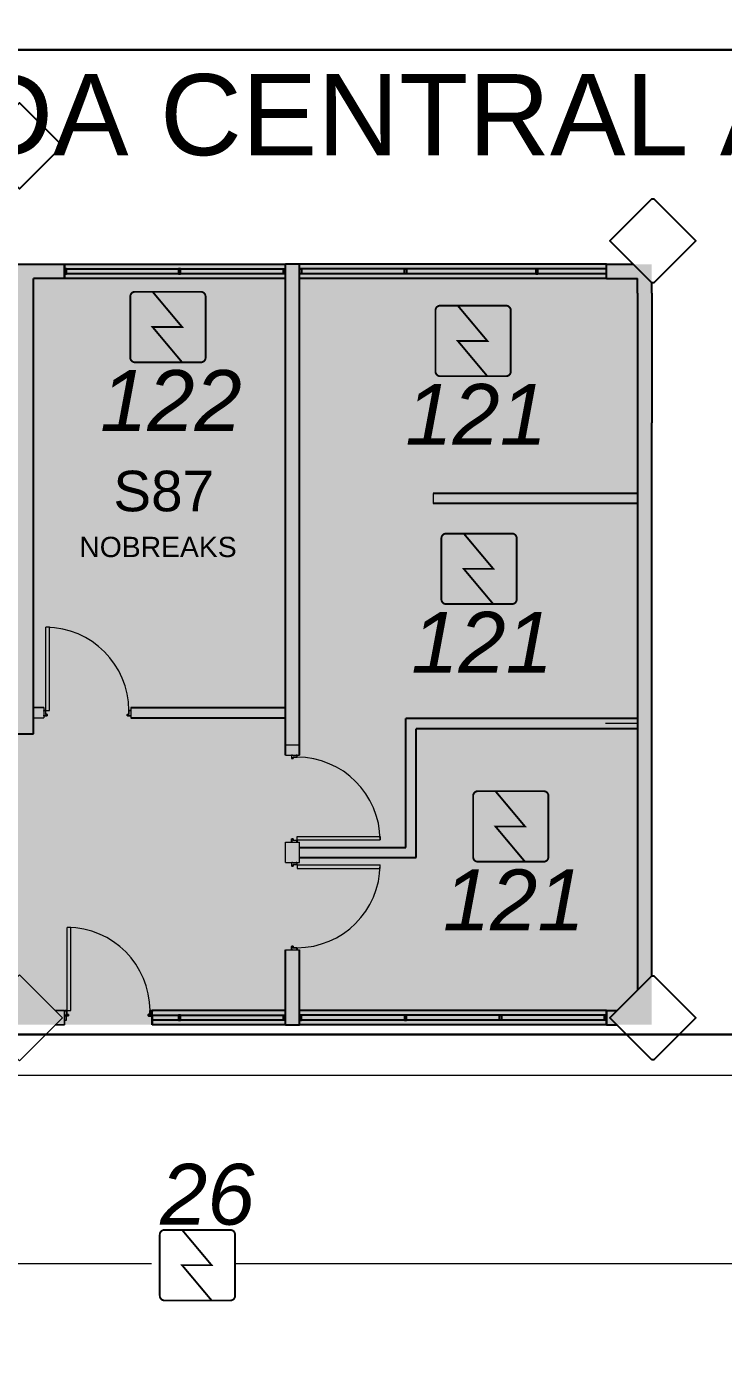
# Model space of a CAD drawing. Header units: metres. Extents: x -331 to 2982, y 362 to 2539.
# Drawn here: x 784.14 to 791.02, y 570.98 to 584.03 of the extents above; entities that cross this region are included whole.
import ezdxf
from ezdxf.enums import TextEntityAlignment as Align

# ---------------------------------------------------------------- set-up
doc = ezdxf.new("R2010")
doc.units = ezdxf.units.M
doc.layers.add('_salas', color=251, linetype='Continuous', plot=False)
for name, color, linetype in [('ALV', 251, 'Continuous'), ('DET. FUMAÇA', 1, 'Continuous'), ('Detector_antigo', 84, 'Continuous'), ('Div', 251, 'Continuous'), ('Est', 251, 'Continuous')]:
    doc.layers.add(name, color=color, linetype=linetype)
doc.layers.add('BASE', color=8, linetype='Continuous', lineweight=5)
doc.layers.add('Botoeira_antiga', color=74, linetype='Continuous', lineweight=30)
doc.styles.add('DESTAQUE', font='arial.ttf', dxfattribs={"height": 0.4})
doc.styles.get("Standard").update_dxf_attribs({"font": 'arial.ttf', "height": 0.3})

# ---------------------------------------------------------------- blocks, each defined once
blk = doc.blocks.new('Detector de fumaça')
at = {"layer": 'DET. FUMAÇA', "linetype": 'Continuous', "lineweight": 15, "const_width": 0.01870277497772515}
blk.add_lwpolyline([(774.59948291868, 539.8157648447526), (775.2490596285452, 539.8157648447526, -0.414213562373095), (775.2958165659895, 539.7690079073084), (775.2958165659895, 539.1669315525518, -0.414213562373095), (775.2490596285452, 539.1201746151075), (774.59948291868, 539.1201746151075, -0.414213562373095), (774.5527259812357, 539.1669315525518), (774.5527259812357, 539.7690079073084, -0.414213562373095)], format="xyb", close=True, dxfattribs=at)
blk.add_lwpolyline([(774.7729620717275, 539.8157648447526), (775.0644559117889, 539.46796972993), (774.7729620717275, 539.46796972993), (775.0644559117889, 539.1201746151075)], dxfattribs=at)

msp = doc.modelspace()

# ---------------------------------------------------------------- hatches: boundary and pattern name
at = {"layer": '_salas', "transparency": 33554559}
h = msp.add_hatch(color=256, dxfattribs=at)
h.dxf.hatch_style = 1
h.paths.add_polyline_path([(790.3135762308111, 581.6820790701973), (777.9735762718483, 581.6820790701976), (777.9735762718483, 582.9219297966996), (765.5728403757821, 582.9219297966996), (765.4185757198611, 583.0761944526208), (765.4185757198611, 583.2769300467061), (765.1985755776382, 583.2769300299348), (765.1985708575558, 582.3970163564878), (765.2285920915658, 582.3970163564878), (765.2185739716224, 569.9020175254483), (771.7135765350067, 570.3669435004114), (771.7135765350067, 574.1819299700686), (790.3135762565353, 574.1819286548849)])
h.paths.add_polyline_path([(777.8935257933435, 566.5519570307541), (771.7135765350067, 566.5519570307541), (771.7135765350067, 570.3669435004114), (765.2185739716224, 569.9020175254483), (765.2085718861745, 557.4270175567007), (765.2784748821505, 557.427017556702), (765.2784748821541, 557.5375636330656), (765.5734554523588, 557.8325442032708), (777.8935767094517, 557.8325442032708)])

# ---------------------------------------------------------------- linework, layer by layer
at = {"layer": 'ALV'}
for p, q in [((783.4157072279662, 581.681843673046), (784.5181411493608, 581.6818436730349)), ((784.213576709349, 581.68193399669), (784.213576709349, 581.6819683961006)), ((786.698663509865, 581.6817977828174), (784.5179772946425, 581.6817978215939)), ((784.5181411493608, 581.6819684752239), (784.5181411493608, 581.5419683961005)), ((784.5181412087871, 581.5419683961062), (784.5181411493608, 581.6818436730349)), ((784.5181411493608, 581.6369685147903), (786.6988273645833, 581.6370203904243)), ((784.538141149303, 581.6369684356631), (784.5181411493608, 581.6369684356631)), ((784.5181411493608, 581.5869684356632), (784.538141149303, 581.5869684356632)), ((786.6988273645833, 581.5869684356613), (784.5181411705229, 581.5869684356595)), ((784.538141149303, 581.5869684356632), (784.538141149303, 581.6369684356631)), ((785.6428469131782, 581.6369684356631), (785.6428469131782, 581.5869684356632)), ((785.6628469131205, 581.6369684356631), (785.6428469131782, 581.6369684356631)), ((785.6428469131782, 581.5869684356632), (785.6628469131205, 581.5869684356632)), ((785.6628469131205, 581.5869684356632), (785.6628469131205, 581.6369684356631)), ((786.6788273645828, 581.5869684356613), (786.6788273645828, 581.6369684356613)), ((786.6788273645828, 581.6369684356613), (786.6988273645833, 581.6369684356613)), ((786.6988273645833, 581.5869684356613), (786.6788273645828, 581.5869684356613)), ((786.6988273645833, 576.8419663526096), (786.6988273645833, 581.681968396097)), ((786.8388273645827, 581.681968396097), (786.6988273645833, 581.681968396097)), ((789.8681385848134, 581.6820790686676), (786.8388273645827, 581.6820790582777)), ((786.8388273645827, 576.8419663526096), (786.8388273645827, 581.681968396097)), ((789.8681394096815, 581.6370149582787), (786.8388284337701, 581.637044452376)), ((786.8388284337701, 581.6370237208656), (786.8588284337706, 581.6370237208656)), ((789.8681403247314, 581.5870237208675), (786.8388284337701, 581.5870237208654)), ((786.8588284337706, 581.5870237208654), (786.8388284337701, 581.5870237208654)), ((786.8588284337706, 581.6370237208656), (786.8588284337706, 581.5870237208654)), ((787.8748088851784, 581.5870237208654), (787.8748088851784, 581.6370237208674)), ((787.8748088851784, 581.6370237208674), (787.8948088851752, 581.6370237208674)), ((787.8948088851752, 581.5870237208654), (787.8748088851784, 581.5870237208654)), ((787.8948088851752, 581.6370237208674), (787.8948088851752, 581.5870237208654)), ((789.1688872540175, 581.6370237208674), (789.1688872540175, 581.5870237208654)), ((789.1888872540179, 581.6370237208674), (789.1688872540175, 581.6370237208674)), ((789.1688872540175, 581.5870237208654), (789.1888872540179, 581.5870237208654)), ((789.1888872540179, 581.5870237208654), (789.1888872540179, 581.6370237208674)), ((789.8681411494211, 581.5419683760473), (789.8681385848134, 581.6820790686676)), ((789.8681385848134, 581.6820790686676), (790.1298123576229, 581.6820790686676)), ((784.5181412087871, 581.5419683961062), (784.213576709349, 581.5419995150245)), ((784.213576709349, 577.0519683544502), (784.213576709349, 581.5419995150245)), ((786.6988273645833, 581.5419683839337), (784.5181871494236, 581.5419683914141)), ((789.8681411495412, 581.5419683760473), (786.8388273645827, 581.5419683834533)), ((789.8681411495412, 581.5419683760473), (790.1735767769418, 581.5419683760473)), ((789.8681411494211, 581.5419683760473), (790.1735767769418, 581.5419683760473)), ((790.1735767667482, 581.398314662346), (790.1735767667482, 581.5419683760473)), ((790.3135767668094, 581.3983147218165), (790.3135767738416, 581.4983146524479)), ((790.173576676268, 580.1183147414991), (790.1735762808524, 574.5261936222979)), ((790.3135762907472, 574.666193632196), (790.3135766762674, 580.1183146820287)), ((790.1735764665203, 577.2019683544501), (787.8888273678089, 577.2019683600357)), ((790.1735764665203, 577.1019683544502), (787.9888273675673, 577.1019683597912)), ((786.6988273645833, 574.1819299700627), (786.6988273645833, 574.9219663526095)), ((786.8388273645827, 574.1819299700627), (786.8388273645827, 574.9219663526095)), ((785.383141208847, 574.1819299700627), (785.383141208847, 574.321929990116)), ((786.698663509865, 574.3217593689461), (785.383141208847, 574.3217593923374)), ((785.383141208847, 574.2769506781245), (786.6988273645833, 574.276981976555)), ((785.383141208847, 574.276929991185), (785.383141208847, 574.1819299700627)), ((785.6428469131782, 574.276930021792), (785.6428469131782, 574.2269300217921)), ((785.6628469131205, 574.276930021792), (785.6428469131782, 574.276930021792)), ((785.6628469131205, 574.2269300217921), (785.6628469131205, 574.276930021792)), ((786.6788273645828, 574.2269300217903), (786.6788273645828, 574.2769300217902)), ((786.6788273645828, 574.2769300217902), (786.6988273645833, 574.2769300217902)), ((789.8690122745242, 574.3219299901142), (786.8388273645827, 574.3219299827045)), ((789.8681411494794, 574.2768746452904), (786.8388284337701, 574.276874645294)), ((786.8588284337706, 574.276874645294), (786.8388284337701, 574.276874645294)), ((786.8588284337706, 574.2268746452941), (786.8588284337706, 574.276874645294)), ((787.8948088851752, 574.2768746452922), (787.8748088851784, 574.2768746452922)), ((787.8748088851784, 574.2768746452922), (787.8748088851784, 574.2268746452941)), ((787.8948088851752, 574.2268746452941), (787.8948088851752, 574.2768746452922)), ((788.8121606980161, 574.2268746452941), (788.8121606980161, 574.2768746452922)), ((788.8121606980161, 574.2768746452922), (788.8321606980747, 574.2768746452922)), ((788.8321606980747, 574.2768746452922), (788.8321606980747, 574.2268746452941)), ((789.8490123340083, 574.2269300217921), (789.8490123340083, 574.276930021792)), ((789.8490123340083, 574.276930021792), (789.8690123340087, 574.276930021792)), ((789.8690123340087, 574.3219300613529), (789.8690123340087, 574.18181929749)), ((789.8690123340087, 574.3219300613529), (789.969312648674, 574.3219299901142)), ((789.8690122745242, 574.18181929749), (789.8690122745242, 574.3219299901142)), ((789.8690122744623, 574.18181929749), (789.8690123340087, 574.3218052591639)), ((786.6988273645833, 574.2269300217903), (785.383141208847, 574.2269300217903)), ((786.6988273645833, 574.1819299700627), (785.383141208847, 574.181929974574)), ((785.6428469131782, 574.2269300217921), (785.6628469131205, 574.2269300217921)), ((786.6988273645833, 574.2269300217903), (786.6788273645828, 574.2269300217903)), ((786.6988273645833, 574.1819299700627), (786.8388273645827, 574.1819299700627)), ((789.8690123340087, 574.18181929749), (786.8388273645827, 574.1818193078838)), ((789.8681411494794, 574.2268834078997), (786.8388284337701, 574.2268539137816)), ((786.8388284337701, 574.2268746452941), (786.8588284337706, 574.2268746452941)), ((787.8748088851784, 574.2268746452941), (787.8948088851752, 574.2268746452941)), ((788.8321606980747, 574.2268746452941), (788.8121606980161, 574.2268746452941)), ((789.8690123340087, 574.2269300217921), (789.8490123340083, 574.2269300217921)), ((789.8690123340087, 574.18181929749), (789.969312648674, 574.1818193687287))]:
    msp.add_line(p, q, dxfattribs=at)
at = {"layer": 'ALV', "linetype": 'Continuous'}
for p, q in [((790.1735767667482, 581.398314662346), (790.1735762230195, 580.1183147414994)), ((790.3135767668094, 581.3983147218165), (790.3135762230771, 580.1183146820289)), ((790.1735764665203, 579.4219683544501), (788.1585762477692, 579.4219683544501)), ((790.1735764665203, 579.4219683544501), (790.1735764665203, 579.3219683544502)), ((790.1735764665203, 579.3219683544502), (788.1585762477692, 579.3219683544502)), ((785.1735767093481, 577.3101782473424), (786.6988273645833, 577.3101782473424)), ((785.1735767093481, 577.2101782473425), (786.6988273645833, 577.2101782473425)), ((786.5593824394849, 577.2101782473425), (786.5593824394849, 577.2101782473425)), ((787.8888273647057, 575.9319663526095), (787.8888273678089, 577.2019683600357)), ((782.0584034446068, 577.0519683544502), (784.213576709349, 577.0519683544502)), ((787.9888273644605, 575.8319663526096), (787.9888273675673, 577.1019683597912)), ((786.8388273645827, 575.9319663526095), (787.8888273647057, 575.9319663526095)), ((786.8388273645827, 575.8319663526096), (787.9888273644605, 575.8319663526096))]:
    msp.add_line(p, q, dxfattribs=at)
at = {"layer": 'ALV'}
msp.add_lwpolyline([(785.3497412088103, 574.2689299908051, -0.4142135623730971), (785.3481412087889, 574.2705299908811), (785.3481412087889, 574.2823299903938, -0.4142135623730943), (785.3497412088103, 574.2839299904698), (785.362341208834, 574.2839299904698, 0.414213562373095), (785.3631412087883, 574.2847299909735), (785.3631412087883, 574.3203299910346, -0.414213562373095), (785.3647412088097, 574.3219299911106), (785.3815412088219, 574.3219299911106, -0.4142135623730995), (785.383141208847, 574.3203299910346), (785.383141208847, 574.3139299907306), (785.3823412087762, 574.3139299907306), (785.3823412087762, 574.3203299910346, 0.4142135623730995), (785.3815412088219, 574.3211299906069), (785.3647412088097, 574.3211299906069, 0.414213562373095), (785.3639412088008, 574.3203299910346), (785.3639412088008, 574.2847299909735, -0.414213562373095), (785.362341208834, 574.2831299908975), (785.3497412088103, 574.2831299908975, 0.4142135623730943), (785.3489412088596, 574.2823299903938), (785.3489412088596, 574.2705299908811, 0.4142135623730971), (785.3497412088103, 574.2697299903774), (785.3815412088219, 574.2697299903774, 0.4142135623730906), (785.3823412087762, 574.2705299908811), (785.3823412087762, 574.276929991185), (785.383141208847, 574.276929991185), (785.383141208847, 574.2705299908811, -0.4142135623730906), (785.3815412088219, 574.2689299908051)], format="xyb", close=True, dxfattribs=at)
at = {"layer": 'BASE', "linetype": 'Continuous', "lineweight": 15}
for p, q in [((788.1585762477692, 579.4219683544501), (788.1585762477692, 579.3219683544502)), ((784.3135767093512, 577.3101782473424), (784.213576709349, 577.3101782473424)), ((784.213576709349, 577.3101782473424), (784.3135767093512, 577.3101782473424)), ((784.3135767093512, 577.3101782473424), (784.3135767093512, 577.2101782473425)), ((785.1735767093481, 577.3101782473424), (785.1735767093481, 577.2101782473425)), ((784.213576709349, 577.2101782473425), (784.3135767093512, 577.2101782473425)), ((790.1735764699328, 577.1519683544501), (789.8569907146697, 577.1519683544501)), ((790.1735764700564, 577.2019683544501), (790.1735764698091, 577.1019683544502)), ((786.6988273645833, 576.9419663526097), (786.8388273645827, 576.9419663526097)), ((786.6988273645833, 576.8419663526096), (786.8388273645827, 576.8419663526096)), ((786.6988273645833, 575.9819663526097), (786.8388273645827, 575.9819663526097)), ((786.6988273645833, 575.7819663526096), (786.8388273645827, 575.7819663526096)), ((786.6988273645833, 574.9219663526095), (786.8388273645827, 574.9219663526095))]:
    msp.add_line(p, q, dxfattribs=at)
at = {"layer": 'BASE'}
for p, q in [((784.3364461706473, 577.2823396475547), (784.3364461706473, 578.1023396475549)), ((784.3714461705889, 578.1023396475549), (784.3364461706473, 578.1023396475549)), ((784.3714461705889, 577.2823396475547), (784.3714461705889, 578.1023396475549)), ((784.3364461706473, 577.2823396475547), (784.3714461705889, 577.2823396475547)), ((786.6988273645833, 575.7819663526096), (786.6988273645833, 575.9819663526097)), ((786.8138273645085, 576.0398358138481), (787.6338273645082, 576.0398358138481)), ((786.8138273645085, 576.0048358139076), (786.8138273645085, 576.0398358138481)), ((786.8138273645085, 576.0048358139076), (787.6338273645082, 576.0048358139076)), ((786.8388273645827, 575.7819663526096), (786.8388273645827, 575.9819663526097)), ((787.6338273645082, 576.0398358138481), (787.6338273645082, 576.0048358139076)), ((786.8138273628932, 575.7590968881296), (787.6338273628929, 575.7590968301478)), ((786.8138273628932, 575.7590968881296), (786.8138273604158, 575.7240968881894)), ((786.8138273604158, 575.7240968881894), (787.6338273604155, 575.7240968302073)), ((787.6338273604155, 575.7240968302073), (787.6338273628929, 575.7590968301478)), ((784.546010670026, 574.3219299911106), (784.546010670026, 575.1419299911107)), ((784.5810106700259, 575.1419299911107), (784.546010670026, 575.1419299911107)), ((784.5810106700259, 574.3219299911106), (784.5810106700259, 575.1419299911107)), ((784.4278408695058, 574.3219299901103), (784.5181411493608, 574.3219299901103)), ((784.5181412087871, 574.3219299901142), (784.4278408695058, 574.321929990116)), ((784.4278408695058, 574.3219299901103), (784.5181411493608, 574.3219299901103)), ((784.5181411493608, 574.3219300613529), (784.5181411493608, 574.1819299822313)), ((784.5181411493608, 574.3219299901103), (784.5181412087871, 574.1819299700627)), ((784.5181412087871, 574.1819299822351), (784.5181411493608, 574.3218052591639)), ((784.5181411493608, 574.276930021792), (784.5181411493608, 574.2269300217921)), ((784.538141149303, 574.276930021792), (784.5181411493608, 574.276930021792)), ((784.5181412087871, 574.1819299700627), (784.5181412087871, 574.3219299901142)), ((784.538141149303, 574.2269300217921), (784.538141149303, 574.276930021792)), ((784.546010670026, 574.3219299911106), (784.5810106700259, 574.3219299911106)), ((784.4278409514039, 574.1819299700627), (784.5181411493608, 574.1819299700627)), ((784.5181412087871, 574.1819299700627), (784.4278409514039, 574.1819299700627)), ((784.5181412087871, 574.1819299700627), (784.4278409514039, 574.1819299700627)), ((784.5181411493608, 574.2269300217921), (784.538141149303, 574.2269300217921))]:
    msp.add_line(p, q, dxfattribs=at)
for points in [[(783.649312640627, 582.8519297966951), (784.0735767093496, 583.2761938654068), (784.4978407780721, 582.8519297966951), (784.0735767093496, 582.4276657279837)], [(790.3135750681935, 581.4983146524479), (789.8993107494892, 581.9125789711694), (790.3135745681715, 582.3268427898917), (790.3335747866835, 582.3268422898888), (790.7478403112503, 581.9125789711694), (790.3335747866835, 581.4983136524478)], [(783.6493124672955, 574.2519299700608), (784.0735762718499, 574.676193399643), (784.4978408411329, 574.2519300803089), (784.0735767093496, 573.8276657279836)], [(790.3135750681935, 573.837665477983), (789.8993107494892, 574.2519297967027), (790.3135745681715, 574.6661936154247), (790.3335747866835, 574.6661931154257), (790.7478403112503, 574.2519297967027), (790.3335747866835, 573.8376644779811)]]:
    msp.add_lwpolyline(points, close=True, dxfattribs=at)
for points in [[(784.3469767093842, 577.2293396472493, 0.4142135623730971), (784.3485767094093, 577.2309396473253), (784.3485767094093, 577.242739646838, 0.4142135623730943), (784.3469767093842, 577.244339646914), (784.3343767093605, 577.244339646914, -0.414213562373095), (784.333576709348, 577.2451396474177), (784.333576709348, 577.2807396474788, 0.414213562373095), (784.3319767093266, 577.2823396475547), (784.3151767093726, 577.2823396475547, 0.4142135623730995), (784.3135767093512, 577.2807396474788), (784.3135767093512, 577.2743396471748), (784.3143767093601, 577.2743396471748), (784.3143767093601, 577.2807396474788, -0.4142135623730995), (784.3151767093726, 577.2815396470511), (784.3319767093266, 577.2815396470511, -0.414213562373095), (784.3327767093973, 577.2807396474788), (784.3327767093973, 577.2451396474177, 0.414213562373095), (784.3343767093605, 577.2435396473417), (784.3469767093842, 577.2435396473417, -0.4142135623730943), (784.3477767093385, 577.242739646838), (784.3477767093385, 577.2309396473253, -0.4142135623730971), (784.3469767093842, 577.2301396468216), (784.3151767093726, 577.2301396468216, -0.4142135623730906), (784.3143767093601, 577.2309396473253), (784.3143767093601, 577.2373396476293), (784.3135767093512, 577.2373396476293), (784.3135767093512, 577.2309396473253, 0.4142135623730906), (784.3151767093726, 577.2293396472493)], [(785.1401767093151, 577.2293396472493, -0.4142135623730971), (785.1385767092901, 577.2309396473253), (785.1385767092901, 577.242739646838, -0.4142135623730943), (785.1401767093151, 577.244339646914), (785.1527767093388, 577.244339646914, 0.414213562373095), (785.1535767092895, 577.2451396474177), (785.1535767092895, 577.2807396474788, -0.414213562373095), (785.1551767093146, 577.2823396475547), (785.1719767093267, 577.2823396475547, -0.4142135623730995), (785.1735767093481, 577.2807396474788), (785.1735767093481, 577.2743396471748), (785.1727767092774, 577.2743396471748), (785.1727767092774, 577.2807396474788, 0.4142135623730995), (785.1719767093267, 577.2815396470511), (785.1551767093146, 577.2815396470511, 0.414213562373095), (785.154376709302, 577.2807396474788), (785.154376709302, 577.2451396474177, -0.414213562373095), (785.1527767093388, 577.2435396473417), (785.1401767093151, 577.2435396473417, 0.4142135623730943), (785.1393767093608, 577.242739646838), (785.1393767093608, 577.2309396473253, 0.4142135623730971), (785.1401767093151, 577.2301396468216), (785.1719767093267, 577.2301396468216, 0.4142135623730906), (785.1727767092774, 577.2309396473253), (785.1727767092774, 577.2373396476293), (785.1735767093481, 577.2373396476293), (785.1735767093481, 577.2309396473253, -0.4142135623730906), (785.1719767093267, 577.2293396472493)], [(786.760827364203, 576.8085663525738, 0.4142135623730971), (786.762427364279, 576.8069663525499), (786.7742273637917, 576.8069663525499, 0.4142135623730943), (786.7758273638677, 576.8085663525738), (786.7758273638677, 576.8211663525977, -0.414213562373095), (786.7766273643714, 576.82196635255), (786.8122273644325, 576.82196635255, 0.414213562373095), (786.8138273645085, 576.823566352574), (786.8138273645085, 576.8403663525856, 0.4142135623730995), (786.8122273644325, 576.8419663526096), (786.8058273641285, 576.8419663526096), (786.8058273641285, 576.8411663525382), (786.8122273644325, 576.8411663525382, -0.4142135623730995), (786.8130273640048, 576.8403663525856), (786.8130273640048, 576.823566352574, -0.414213562373095), (786.8122273644325, 576.8227663525619), (786.7766273643714, 576.8227663525619, 0.414213562373095), (786.7750273642954, 576.8211663525977), (786.7750273642954, 576.8085663525738, -0.4142135623730943), (786.7742273637917, 576.8077663526216), (786.762427364279, 576.8077663526216, -0.4142135623730971), (786.7616273637753, 576.8085663525738), (786.7616273637753, 576.8403663525856, -0.4142135623730906), (786.762427364279, 576.8411663525382), (786.768827364583, 576.8411663525382), (786.768827364583, 576.8419663526096), (786.762427364279, 576.8419663526096, 0.4142135623730906), (786.760827364203, 576.8403663525856)], [(786.760827364203, 576.0153663526454, -0.4142135623730971), (786.762427364279, 576.0169663526691), (786.7742273637917, 576.0169663526691, -0.4142135623730943), (786.7758273638677, 576.0153663526454), (786.7758273638677, 576.0027663526215, 0.414213562373095), (786.7766273643714, 576.0019663526097), (786.8122273644325, 576.0019663526097, -0.414213562373095), (786.8138273645085, 576.0003663525857), (786.8138273645085, 575.9835663526334, -0.4142135623730995), (786.8122273644325, 575.9819663526097), (786.8058273641285, 575.9819663526097), (786.8058273641285, 575.9827663526215), (786.8122273644325, 575.9827663526215, 0.4142135623730995), (786.8130273640048, 575.9835663526334), (786.8130273640048, 576.0003663525857, 0.414213562373095), (786.8122273644325, 576.0011663526574), (786.7766273643714, 576.0011663526574, -0.414213562373095), (786.7750273642954, 576.0027663526215), (786.7750273642954, 576.0153663526454, 0.4142135623730943), (786.7742273637917, 576.0161663525977), (786.762427364279, 576.0161663525977, 0.4142135623730971), (786.7616273637753, 576.0153663526454), (786.7616273637753, 575.9835663526334, 0.4142135623730906), (786.762427364279, 575.9827663526215), (786.768827364583, 575.9827663526215), (786.768827364583, 575.9819663526097), (786.762427364279, 575.9819663526097, -0.4142135623730906), (786.760827364203, 575.9835663526334)], [(786.760827361842, 575.7485663531396, 0.4142135623730971), (786.7624273618052, 575.7469663530024), (786.7742273613179, 575.7469663521682, 0.4142135623730943), (786.7758273615067, 575.7485663520789), (786.775827362398, 575.7611663521028, -0.414213562373095), (786.7766273629562, 575.761966352058), (786.8122273630173, 575.7619663495408, 0.414213562373095), (786.8138273632061, 575.7635663494515), (786.8138273643957, 575.7803663494038, 0.4142135623730995), (786.8122273644325, 575.7819663495408), (786.8058273641285, 575.7819663499932), (786.8058273640739, 575.7811663499814), (786.8122273643779, 575.7811663495289, -0.4142135623730995), (786.813027363892, 575.7803663494605), (786.8130273627024, 575.7635663495081, -0.414213562373095), (786.8122273630755, 575.7627663494931), (786.7766273630144, 575.7627663520103, 0.414213562373095), (786.7750273628257, 575.7611663521592), (786.7750273619343, 575.7485663521355, -0.4142135623730943), (786.7742273613725, 575.7477663522396), (786.7624273618597, 575.7477663530741, -0.4142135623730971), (786.7616273614143, 575.748566353083), (786.7616273636626, 575.7803663530948, -0.4142135623730906), (786.7624273642244, 575.7811663530503), (786.7688273645284, 575.7811663525978), (786.768827364583, 575.7819663526096), (786.762427364279, 575.7819663530621, 0.4142135623730906), (786.7608273640902, 575.7803663531514)], [(786.7608273057552, 574.9553663532109, -0.4142135623730971), (786.762427305944, 574.9569663531219), (786.7742273054567, 574.9569663522874, -0.4142135623730943), (786.77582730542, 574.9553663521505), (786.7758273045287, 574.9427663521266, 0.414213562373095), (786.7766273049741, 574.9419663521177), (786.8122273050352, 574.9419663496004, -0.414213562373095), (786.8138273049984, 574.9403663494635), (786.8138273038124, 574.9235663494516, -0.4142135623730995), (786.8122273036237, 574.9219663495409), (786.8058273033197, 574.9219663499933), (786.8058273033743, 574.9227663500648), (786.8122273036782, 574.9227663496123, 0.4142135623730995), (786.8130273033088, 574.9235663495082), (786.8130273044948, 574.9403663495201, 0.414213562373095), (786.8122273049806, 574.9411663495886), (786.7766273049195, 574.9411663521058, -0.414213562373095), (786.7750273049563, 574.9427663521832), (786.7750273058476, 574.9553663522069, 0.4142135623730943), (786.7742273053985, 574.9561663522157), (786.7624273058858, 574.9561663530502, 0.4142135623730971), (786.7616273053276, 574.9553663531545), (786.7616273030793, 574.9235663531425, 0.4142135623730906), (786.7624273035248, 574.9227663531336), (786.7688273038287, 574.9227663526812), (786.7688273037742, 574.9219663526095), (786.7624273034702, 574.9219663530622, -0.4142135623730906), (786.760827303507, 574.9235663531991)], [(784.5565412088248, 574.2689299908051, 0.4142135623730971), (784.558141208788, 574.2705299908811), (784.558141208788, 574.2823299903938, 0.4142135623730943), (784.5565412088248, 574.2839299904698), (784.5439412087975, 574.2839299904698, -0.414213562373095), (784.5431412087886, 574.2847299909735), (784.5431412087886, 574.3203299910346, 0.414213562373095), (784.5415412087635, 574.3219299911106), (784.5247412088096, 574.3219299911106, 0.4142135623730995), (784.5231412087882, 574.3203299910346), (784.5231412087882, 574.3139299907306), (784.5239412088007, 574.3139299907306), (784.5239412088007, 574.3203299910346, -0.4142135623730995), (784.5247412088096, 574.3211299906069), (784.5415412087635, 574.3211299906069, -0.414213562373095), (784.5423412088343, 574.3203299910346), (784.5423412088343, 574.2847299909735, 0.414213562373095), (784.5439412087975, 574.2831299908975), (784.5565412088248, 574.2831299908975, -0.4142135623730943), (784.5573412087755, 574.2823299903938), (784.5573412087755, 574.2705299908811, -0.4142135623730971), (784.5565412088248, 574.2697299903774), (784.5247412088096, 574.2697299903774, -0.4142135623730906), (784.5239412088007, 574.2705299908811), (784.5239412088007, 574.276929991185), (784.5231412087882, 574.276929991185), (784.5231412087882, 574.2705299908811, 0.4142135623730906), (784.5247412088096, 574.2689299908051)]]:
    msp.add_lwpolyline(points, format="xyb", close=True, dxfattribs=at)
for centre, radius, start, end in [((784.3315323969322, 577.2803008528325), 0.8220468406580229, 0.1421019466070648, 89.65751320729905), ((786.811788569786, 575.999922040192), 0.8220468406580229, 0.3424867668408058, 89.85789802710326), ((786.8117885685164, 575.7640106619893), 0.8220468406580228, 270.1420978040673, 359.6575091816615), ((784.5410968963691, 574.3198911963881), 0.8220468406580229, 0.1421019466070648, 89.65751320729905)]:
    msp.add_arc(centre, radius, start, end, dxfattribs=at)
at = {"layer": 'Botoeira_antiga'}
msp.add_lwpolyline([(777.4424499436878, 573.1875638044779, -0.413292816237918), (778.3396251957495, 574.0875648013008), (804.100047727051, 574.087723522392, 0.414213562373095), (805.000047727051, 574.987723522392), (805.000047727051, 582.8965393747895, -0.4142135623730958), (805.9000477270508, 583.7965393747895), (810.3235366518848, 583.7965393747894, 0.414213562373095), (811.2235366518848, 584.6965393747894), (811.2235366518848, 596.3021955849537, 0.414213562373095), (810.323536651885, 597.2021955849536), (796.0336362399538, 597.2021955849536, 0.4142135623730958), (795.1336362399538, 596.3021955849537), (795.1336362399538, 584.6965393747895, -0.414213562373095), (794.2336362399536, 583.7965393747895), (765.2501574305442, 583.7965393747895, 0.4142135623730958), (764.3501574305442, 582.8965393747895), (764.3501574305442, 559.634297173009, 0.4078725780404639), (765.2285757107802, 558.7353553976681), (776.537729004876, 558.7353553268192, 0.4125459652556961), (777.4377273342424, 559.6302410160653), (777.4424499436878, 573.1875638042007)], format="xyb", dxfattribs=at)
at = {"layer": 'Div', "color": 230, "linetype": 'Continuous', "lineweight": 0}
msp.add_line((805.8317002870454, 573.6835627068706), (779.0775539832246, 573.6835627068706), dxfattribs=at)
at = {"layer": 'Div', "color": 150, "linetype": 'Continuous', "lineweight": 0}
for points in [[(779.3554734236268, 570.7196050379501), (779.3554734236268, 571.8276670169879), (785.3767961753192, 571.8276670169879)], [(786.2024605922277, 571.8276670169879), (796.2020309502807, 571.8276670169879)]]:
    msp.add_lwpolyline(points, dxfattribs=at)
at = {"layer": 'Est', "color": 251}
for points in [[(783.6493126406385, 582.8519297967001), (784.0735767093502, 583.2761938654115), (784.4978407780618, 582.8519297966997), (784.0735767093502, 582.4276657279883)], [(790.3135750681931, 581.4983146524513), (789.8993107494716, 581.9125789711721), (790.313574568193, 582.3268427898937), (790.3335747867086, 582.3268422898931), (790.7478403112509, 581.9125789711721), (790.3335747867086, 581.498313652451)], [(790.3135750681931, 573.8376654779858), (789.8993107494716, 574.2519297967068), (790.313574568193, 574.6661936154281), (790.3335747867077, 574.6661931154275), (790.7478403112509, 574.2519297967068), (790.3335747867077, 573.8376644779859)]]:
    msp.add_lwpolyline(points, close=True, dxfattribs=at)

# ---------------------------------------------------------------- block references
at = {"layer": 'DET. FUMAÇA', "linetype": 'Continuous', "lineweight": 0}
for p in [(10.61565431604697, 41.59527090686947), (13.62733475993537, 41.45846529190408), (13.68600382127022, 39.21094415545008), (13.99890567792613, 36.67026820957608), (10.90664402623815, 32.34327253793106)]:
    msp.add_blockref('Detector de fumaça', p, dxfattribs=at)

# ---------------------------------------------------------------- texts
at = {"layer": 'BASE', "style": 'DESTAQUE'}
for s, height, p in [('S87', 0.4, (785.4980322538072, 579.246319518228)), ('NOBREAKS', 0.2, (785.4415539969579, 578.7947874571051))]:
    msp.add_text(s, height=height, dxfattribs=at).set_placement(p, align=Align.CENTER)
at = {"layer": 'Botoeira_antiga', "linetype": 'Continuous', "lineweight": 0, "insert": (778.3828762169774, 583.5580683155265), "char_height": 0.8, "attachment_point": 1}
msp.add_mtext_dynamic_manual_height_columns('SISTEMA DA CENTRAL ACDE 24/64', width=27.20387505224335, gutter_width=2.5, heights=[0], dxfattribs=at)
at = {"layer": 'Detector_antigo', "linetype": 'Continuous', "lineweight": 0, "char_height": 0.6, "width": 1.339590579377159, "attachment_point": 1}
for s, insert in [('{\\fArial|b0|i1|c0|p34;122}', (784.8703230083635, 580.6387742023971)), ('{\\fArial|b0|i1|c0|p34;121}', (787.8820034522519, 580.5019685874317)), ('{\\fArial|b0|i1|c0|p34;121}', (787.9406725135867, 578.2544474509778)), ('{\\fArial|b0|i1|c0|p34;121}', (788.2535743702426, 575.7137715051038))]:
    msp.add_mtext(s, dxfattribs=dict(at, insert=insert))
at = {"layer": 'Div', "color": 5, "linetype": 'Continuous', "lineweight": 0, "insert": (785.4627761171154, 572.8107473068004), "char_height": 0.6, "width": 13.3188035564217, "attachment_point": 1}
msp.add_mtext('{\\fArial|b0|i1|c0|p34;26}', dxfattribs=at)

doc.saveas('drawing.dxf')
